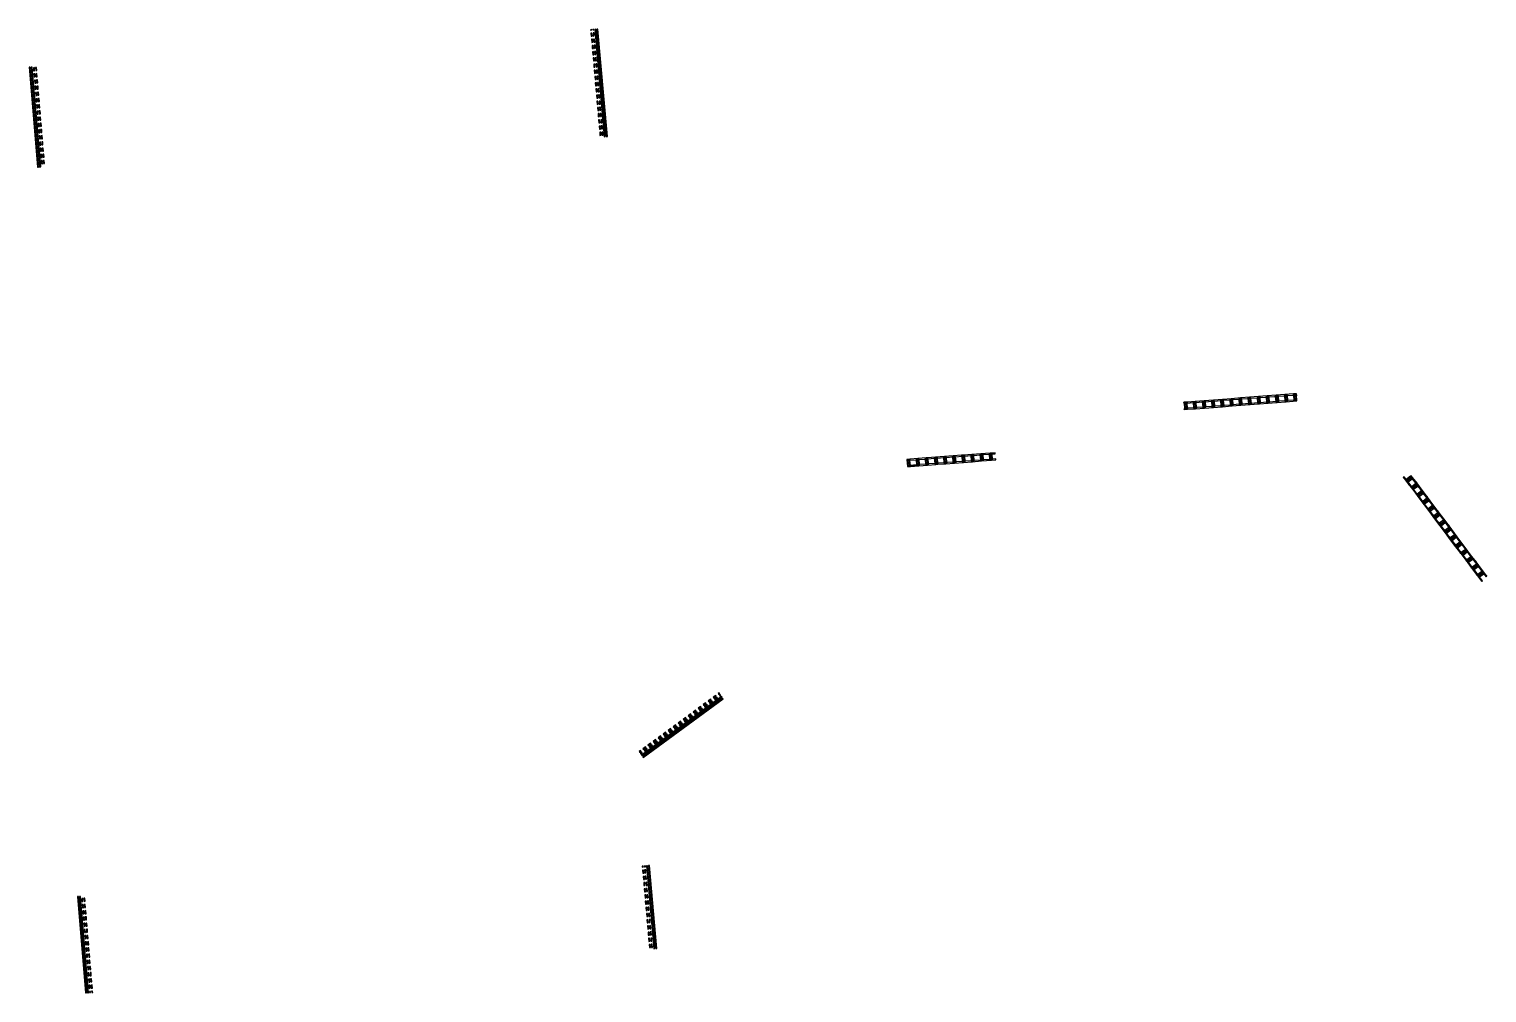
# Model space of a CAD drawing. Extents: x -9041 to 1682, y -8996 to 964.
# Drawn here: x -4997 to -3591, y -4900 to -3971 of the extents above; entities that cross this region are included whole.
import ezdxf

# ---------------------------------------------------------------- set-up
doc = ezdxf.new("R2010")
doc.units = 0

msp = doc.modelspace()

# ---------------------------------------------------------------- linework, layer by layer
at = {"layer": 'mg_to_dxf', "color": 40}
for points in [[(-4455.31, -3971.28), (-4455.29, -3971.57), (-4454.29, -3971.48), (-4454.31, -3971.2)], [(-4453.76, -3977.46), (-4454.03, -3974.47), (-4455.02, -3974.56), (-4454.76, -3977.54)], [(-4453.32, -3971.12), (-4453.29, -3971.39), (-4452.3, -3971.3), (-4452.32, -3971.04)], [(-4452.03, -3974.29), (-4453.03, -3974.38), (-4452.77, -3977.37), (-4451.77, -3977.28)], [(-4442.2, -4074.46), (-4441.2, -4074.38), (-4450.33, -3970.88), (-4451.32, -3970.96)], [(-4448.33, -3970.72), (-4449.33, -3970.8), (-4440.2, -4074.29), (-4439.21, -4074.21)], [(-4453.24, -3983.43), (-4453.5, -3980.44), (-4454.5, -3980.53), (-4454.23, -3983.52)], [(-4452.71, -3989.41), (-4452.97, -3986.42), (-4453.97, -3986.51), (-4453.71, -3989.5)], [(-4453.18, -3995.47), (-4452.18, -3995.39), (-4452.45, -3992.4), (-4453.44, -3992.49)], [(-4451.24, -3983.26), (-4451.51, -3980.27), (-4452.5, -3980.36), (-4452.24, -3983.35)], [(-4451.98, -3986.33), (-4451.71, -3989.32), (-4450.72, -3989.23), (-4450.98, -3986.25)], [(-4451.19, -3995.3), (-4450.19, -3995.21), (-4450.45, -3992.22), (-4451.45, -3992.31)], [(-4452.91, -3998.46), (-4452.65, -4001.45), (-4451.65, -4001.36), (-4451.92, -3998.38)], [(-4451.39, -4004.35), (-4452.39, -4004.44), (-4452.12, -4007.43), (-4451.13, -4007.34)], [(-4450.92, -3998.29), (-4450.66, -4001.28), (-4449.66, -4001.19), (-4449.93, -3998.2)], [(-4450.13, -4007.25), (-4449.13, -4007.16), (-4449.4, -4004.18), (-4450.39, -4004.26)], [(-4988.74, -4104.01), (-4987.74, -4103.89), (-4995.86, -4007.43), (-4996.87, -4007.43)], [(-4993.86, -4007.44), (-4994.86, -4007.43), (-4986.75, -4103.76), (-4985.76, -4103.63)], [(-4992.56, -4010.9), (-4991.56, -4010.82), (-4991.82, -4007.83), (-4992.81, -4007.92)], [(-4992.31, -4013.89), (-4992.06, -4016.88), (-4991.06, -4016.8), (-4991.31, -4013.81)], [(-4990.81, -4019.79), (-4991.81, -4019.87), (-4991.55, -4022.86), (-4990.56, -4022.78)], [(-4989.57, -4010.65), (-4989.82, -4007.66), (-4990.82, -4007.75), (-4990.57, -4010.74)], [(-4989.32, -4013.64), (-4990.32, -4013.73), (-4990.06, -4016.72), (-4989.07, -4016.63)], [(-4988.56, -4022.61), (-4988.82, -4019.62), (-4989.81, -4019.71), (-4989.56, -4022.69)], [(-4451.86, -4010.42), (-4451.6, -4013.41), (-4450.6, -4013.32), (-4450.86, -4010.33)], [(-4451.33, -4016.39), (-4451.07, -4019.38), (-4450.07, -4019.29), (-4450.34, -4016.31)], [(-4449.87, -4010.24), (-4449.6, -4013.23), (-4448.61, -4013.14), (-4448.87, -4010.15)], [(-4449.34, -4016.22), (-4449.08, -4019.21), (-4448.08, -4019.12), (-4448.34, -4016.13)], [(-4990.05, -4028.76), (-4990.31, -4025.77), (-4991.3, -4025.85), (-4991.05, -4028.84)], [(-4989.8, -4031.75), (-4990.8, -4031.83), (-4990.55, -4034.82), (-4989.55, -4034.74)], [(-4988.06, -4028.59), (-4988.31, -4025.6), (-4989.31, -4025.68), (-4989.06, -4028.67)], [(-4988.55, -4034.65), (-4987.56, -4034.57), (-4987.81, -4031.58), (-4988.81, -4031.66)], [(-4450.81, -4022.37), (-4450.54, -4025.36), (-4449.55, -4025.27), (-4449.81, -4022.28)], [(-4450.01, -4031.34), (-4449.02, -4031.25), (-4449.28, -4028.26), (-4450.28, -4028.35)], [(-4449.49, -4037.31), (-4448.49, -4037.22), (-4448.75, -4034.24), (-4449.75, -4034.32)], [(-4448.55, -4025.18), (-4447.55, -4025.09), (-4447.82, -4022.11), (-4448.81, -4022.19)], [(-4447.29, -4028.08), (-4448.29, -4028.17), (-4448.02, -4031.16), (-4447.03, -4031.07)], [(-4446.76, -4034.06), (-4447.76, -4034.15), (-4447.5, -4037.14), (-4446.5, -4037.05)], [(-4989.05, -4040.71), (-4989.3, -4037.73), (-4990.3, -4037.81), (-4990.04, -4040.8)], [(-4988.8, -4043.7), (-4989.79, -4043.79), (-4989.54, -4046.78), (-4988.54, -4046.69)], [(-4988.05, -4040.63), (-4987.05, -4040.55), (-4987.31, -4037.56), (-4988.3, -4037.64)], [(-4986.55, -4046.53), (-4986.8, -4043.54), (-4987.8, -4043.62), (-4987.55, -4046.61)], [(-4449.22, -4040.3), (-4448.96, -4043.29), (-4447.96, -4043.2), (-4448.23, -4040.21)], [(-4448.43, -4049.27), (-4447.44, -4049.18), (-4447.7, -4046.19), (-4448.7, -4046.28)], [(-4447.23, -4040.12), (-4446.97, -4043.11), (-4445.97, -4043.03), (-4446.24, -4040.04)], [(-4446.44, -4049.09), (-4445.44, -4049), (-4445.71, -4046.01), (-4446.7, -4046.1)], [(-4988.04, -4052.67), (-4988.29, -4049.68), (-4989.29, -4049.77), (-4989.04, -4052.76)], [(-4988.53, -4058.74), (-4987.54, -4058.65), (-4987.79, -4055.66), (-4988.79, -4055.75)], [(-4987.03, -4064.63), (-4987.29, -4061.64), (-4988.28, -4061.72), (-4988.03, -4064.71)], [(-4987.04, -4052.59), (-4986.05, -4052.5), (-4986.3, -4049.52), (-4987.3, -4049.6)], [(-4986.79, -4055.58), (-4986.54, -4058.57), (-4985.54, -4058.48), (-4985.8, -4055.49)], [(-4986.04, -4064.55), (-4985.04, -4064.46), (-4985.29, -4061.47), (-4986.29, -4061.56)], [(-4447.91, -4055.24), (-4446.91, -4055.15), (-4447.17, -4052.17), (-4448.17, -4052.25)], [(-4447.38, -4061.22), (-4446.38, -4061.13), (-4446.65, -4058.14), (-4447.64, -4058.23)], [(-4446.18, -4052.08), (-4445.91, -4055.07), (-4444.92, -4054.98), (-4445.18, -4051.99)], [(-4445.39, -4061.04), (-4444.39, -4060.96), (-4444.65, -4057.97), (-4445.65, -4058.06)], [(-4986.53, -4070.61), (-4986.78, -4067.62), (-4987.78, -4067.7), (-4987.53, -4070.69)], [(-4987.28, -4073.68), (-4987.02, -4076.67), (-4986.03, -4076.59), (-4986.28, -4073.6)], [(-4985.53, -4070.53), (-4984.54, -4070.44), (-4984.79, -4067.45), (-4985.79, -4067.54)], [(-4984.03, -4076.42), (-4984.29, -4073.43), (-4985.28, -4073.51), (-4985.03, -4076.5)], [(-4446.85, -4067.2), (-4445.86, -4067.11), (-4446.12, -4064.12), (-4447.12, -4064.21)], [(-4445.33, -4073.09), (-4445.59, -4070.1), (-4446.59, -4070.18), (-4446.32, -4073.17)], [(-4444.13, -4063.94), (-4445.12, -4064.03), (-4444.86, -4067.02), (-4443.86, -4066.93)], [(-4444.6, -4070.01), (-4444.33, -4073), (-4443.34, -4072.91), (-4443.6, -4069.92)], [(-4985.78, -4079.58), (-4986.77, -4079.66), (-4986.52, -4082.65), (-4985.52, -4082.57)], [(-4985.02, -4088.55), (-4985.27, -4085.56), (-4986.27, -4085.64), (-4986.02, -4088.63)], [(-4984.78, -4079.49), (-4984.53, -4082.48), (-4983.53, -4082.4), (-4983.78, -4079.41)], [(-4983.03, -4088.38), (-4983.28, -4085.39), (-4984.28, -4085.47), (-4984.02, -4088.46)], [(-4984.77, -4091.54), (-4985.77, -4091.62), (-4985.51, -4094.61), (-4984.52, -4094.52)], [(-4985.01, -4100.59), (-4984.01, -4100.5), (-4984.27, -4097.51), (-4985.26, -4097.6)], [(-4983.52, -4094.44), (-4982.52, -4094.36), (-4982.78, -4091.37), (-4983.77, -4091.45)], [(-4982.27, -4097.35), (-4983.27, -4097.43), (-4983.02, -4100.42), (-4982.02, -4100.34)], [(-3871.82, -4329.85), (-3880.12, -4330.49), (-3880.04, -4331.48), (-3874.18, -4331.04)], [(-3871.82, -4329.85), (-3874.18, -4331.04), (-3873.18, -4330.96)], [(-3871.82, -4329.85), (-3873.18, -4330.96), (-3872.24, -4330.89)], [(-3872.24, -4330.89), (-3871.24, -4330.81), (-3871.82, -4329.85)], [(-3863.51, -4329.22), (-3871.82, -4329.85), (-3871.24, -4330.81), (-3865.38, -4330.37)], [(-3864.38, -4330.29), (-3863.51, -4329.22), (-3865.38, -4330.37)], [(-3864.38, -4330.29), (-3863.44, -4330.22), (-3863.51, -4329.22)], [(-3854.71, -4328.56), (-3863.51, -4329.22), (-3862.44, -4330.15), (-3856.58, -4329.7)], [(-3863.51, -4329.22), (-3863.44, -4330.22), (-3862.44, -4330.15)], [(-3862.06, -4335.12), (-3862.44, -4330.15), (-3863.44, -4330.22), (-3863.06, -4335.2)], [(-3855.58, -4329.62), (-3854.71, -4328.56), (-3856.58, -4329.7)], [(-3856.58, -4329.7), (-3856.2, -4334.68), (-3855.2, -4334.6), (-3855.58, -4329.62)], [(-3855.58, -4329.62), (-3854.64, -4329.55), (-3854.71, -4328.56)], [(-3845.91, -4327.89), (-3854.71, -4328.56), (-3853.64, -4329.48), (-3847.78, -4329.03)], [(-3854.71, -4328.56), (-3854.64, -4329.55), (-3853.64, -4329.48)], [(-3853.26, -4334.45), (-3853.64, -4329.48), (-3854.64, -4329.55), (-3854.26, -4334.53)], [(-3845.91, -4327.89), (-3847.78, -4329.03), (-3846.78, -4328.96)], [(-3846.4, -4333.93), (-3846.78, -4328.96), (-3847.78, -4329.03), (-3847.4, -4334.01)], [(-3845.91, -4327.89), (-3846.78, -4328.96), (-3845.83, -4328.88)], [(-3837.11, -4327.22), (-3845.91, -4327.89), (-3844.84, -4328.81), (-3838.97, -4328.36)], [(-3845.83, -4328.88), (-3844.84, -4328.81), (-3845.91, -4327.89)], [(-3844.46, -4333.79), (-3844.84, -4328.81), (-3845.83, -4328.88), (-3845.46, -4333.86)], [(-3837.98, -4328.29), (-3837.11, -4327.22), (-3838.97, -4328.36)], [(-3838.97, -4328.36), (-3838.6, -4333.34), (-3837.6, -4333.26), (-3837.98, -4328.29)], [(-3837.98, -4328.29), (-3837.03, -4328.22), (-3837.11, -4327.22)], [(-3828.31, -4326.55), (-3837.11, -4327.22), (-3836.04, -4328.14), (-3830.17, -4327.69)], [(-3837.11, -4327.22), (-3837.03, -4328.22), (-3836.04, -4328.14)], [(-3835.66, -4333.12), (-3836.04, -4328.14), (-3837.03, -4328.22), (-3836.66, -4333.19)], [(-3829.18, -4327.62), (-3828.31, -4326.55), (-3830.17, -4327.69)], [(-3830.17, -4327.69), (-3829.79, -4332.67), (-3828.8, -4332.6), (-3829.18, -4327.62)], [(-3829.18, -4327.62), (-3828.23, -4327.55), (-3828.31, -4326.55)], [(-3819.51, -4325.88), (-3828.31, -4326.55), (-3827.23, -4327.47), (-3821.37, -4327.03)], [(-3828.31, -4326.55), (-3828.23, -4327.55), (-3827.23, -4327.47)], [(-3826.86, -4332.45), (-3827.23, -4327.47), (-3828.23, -4327.55), (-3827.85, -4332.52)], [(-3820.37, -4326.95), (-3819.51, -4325.88), (-3821.37, -4327.03)], [(-3821.37, -4327.03), (-3820.99, -4332), (-3820, -4331.93), (-3820.37, -4326.95)], [(-3820.37, -4326.95), (-3819.43, -4326.88), (-3819.51, -4325.88)], [(-3811.18, -4325.25), (-3819.51, -4325.88), (-3818.43, -4326.8), (-3812.57, -4326.36)], [(-3819.51, -4325.88), (-3819.43, -4326.88), (-3818.43, -4326.8)], [(-3818.05, -4331.78), (-3818.43, -4326.8), (-3819.43, -4326.88), (-3819.05, -4331.86)], [(-3811.57, -4326.28), (-3811.18, -4325.25), (-3812.57, -4326.36)], [(-3811.19, -4331.26), (-3811.57, -4326.28), (-3812.57, -4326.36), (-3812.19, -4331.33)], [(-3811.18, -4325.25), (-3811.57, -4326.28), (-3810.63, -4326.21)], [(-3809.63, -4326.13), (-3803.77, -4325.69), (-3802.85, -4324.61), (-3811.18, -4325.25)], [(-3809.63, -4326.13), (-3811.18, -4325.25), (-3810.63, -4326.21)], [(-3809.63, -4326.13), (-3810.63, -4326.21), (-3810.25, -4331.19), (-3809.25, -4331.11)], [(-3802.85, -4324.61), (-3803.77, -4325.69), (-3802.77, -4325.61)], [(-3802.77, -4325.61), (-3803.77, -4325.69), (-3803.39, -4330.67), (-3802.39, -4330.59)], [(-3800.83, -4325.46), (-3794.97, -4325.02), (-3794.05, -4323.95), (-3802.85, -4324.61)], [(-3801.83, -4325.54), (-3800.83, -4325.46), (-3802.85, -4324.61)], [(-3802.85, -4324.61), (-3802.77, -4325.61), (-3801.83, -4325.54)], [(-3794.59, -4330), (-3800.45, -4330.44), (-3802.32, -4331.59), (-3793.52, -4330.92)], [(-3801.83, -4325.54), (-3801.45, -4330.52), (-3800.45, -4330.44), (-3800.83, -4325.46)], [(-3794.97, -4325.02), (-3793.97, -4324.94), (-3794.05, -4323.95)], [(-3793.59, -4329.92), (-3793.97, -4324.94), (-3794.97, -4325.02), (-3794.59, -4330)], [(-3793.59, -4329.92), (-3794.59, -4330), (-3793.52, -4330.92)], [(-3792.03, -4324.8), (-3786.17, -4324.35), (-3785.74, -4323.32), (-3794.05, -4323.95)], [(-3792.03, -4324.8), (-3794.05, -4323.95), (-3793.03, -4324.87)], [(-3794.05, -4323.95), (-3793.97, -4324.94), (-3793.03, -4324.87)], [(-3792.65, -4329.85), (-3793.59, -4329.92), (-3793.52, -4330.92)], [(-3793.52, -4330.92), (-3784.71, -4330.25), (-3785.79, -4329.33), (-3791.65, -4329.77)], [(-3791.65, -4329.77), (-3792.65, -4329.85), (-3793.52, -4330.92)], [(-3793.03, -4324.87), (-3792.65, -4329.85), (-3791.65, -4329.77), (-3792.03, -4324.8)], [(-3786.17, -4324.35), (-3785.17, -4324.27), (-3785.74, -4323.32)], [(-3784.79, -4329.25), (-3785.17, -4324.27), (-3786.17, -4324.35), (-3785.79, -4329.33)], [(-3785.79, -4329.33), (-3784.71, -4330.25), (-3784.79, -4329.25)], [(-3783.23, -4324.13), (-3777.36, -4323.68), (-3777.44, -4322.68), (-3785.74, -4323.32)], [(-3785.74, -4323.32), (-3785.17, -4324.27), (-3784.22, -4324.2)], [(-3783.23, -4324.13), (-3785.74, -4323.32), (-3784.22, -4324.2)], [(-3783.85, -4329.18), (-3784.79, -4329.25), (-3784.71, -4330.25)], [(-3776.99, -4328.66), (-3782.85, -4329.1), (-3784.71, -4330.25), (-3774.11, -4329.44)], [(-3783.85, -4329.18), (-3784.71, -4330.25), (-3782.85, -4329.1)], [(-3782.85, -4329.1), (-3783.23, -4324.13), (-3784.22, -4324.2), (-3783.85, -4329.18)], [(-3774.6, -4322.47), (-3777.44, -4322.68), (-3776.37, -4323.61), (-3775.42, -4323.53)], [(-3777.44, -4322.68), (-3777.36, -4323.68), (-3776.37, -4323.61)], [(-3777.36, -4323.68), (-3776.99, -4328.66), (-3775.99, -4328.58), (-3776.37, -4323.61)], [(-3775.99, -4328.58), (-3776.99, -4328.66), (-3774.11, -4329.44)], [(-3775.04, -4328.51), (-3775.99, -4328.58), (-3774.11, -4329.44)], [(-3774.51, -4323.46), (-3774.6, -4322.47), (-3775.42, -4323.53)], [(-3775.42, -4323.53), (-3775.04, -4328.51), (-3774.51, -4323.46)], [(-3774.11, -4329.44), (-3774.51, -4323.46), (-3775.04, -4328.51)], [(-3881.12, -4330.56), (-3883.35, -4330.73), (-3882.98, -4331.71), (-3881.99, -4331.63)], [(-3883.35, -4330.73), (-3883.29, -4331.73), (-3882.98, -4331.71)], [(-3882.6, -4336.68), (-3883, -4336.71), (-3882.94, -4337.71)], [(-3881.61, -4336.61), (-3881.99, -4331.63), (-3882.98, -4331.71), (-3882.6, -4336.68)], [(-3881.61, -4336.61), (-3882.6, -4336.68), (-3882.94, -4337.71), (-3879.59, -4337.46)], [(-3881.99, -4331.63), (-3881.04, -4331.56), (-3881.12, -4330.56)], [(-3880.66, -4336.54), (-3881.61, -4336.61), (-3879.59, -4337.46)], [(-3880.04, -4331.48), (-3880.12, -4330.49), (-3881.12, -4330.56), (-3881.04, -4331.56)], [(-3879.67, -4336.46), (-3879.67, -4336.46), (-3880.04, -4331.48), (-3881.04, -4331.56)], [(-3879.67, -4336.46), (-3879.67, -4336.46), (-3881.04, -4331.56), (-3880.66, -4336.54)], [(-3879.67, -4336.46), (-3879.67, -4336.46), (-3880.66, -4336.54), (-3879.59, -4337.46)], [(-3873.8, -4336.01), (-3879.67, -4336.46), (-3879.59, -4337.46), (-3871.79, -4336.86)], [(-3872.81, -4335.94), (-3873.18, -4330.96), (-3874.18, -4331.04), (-3873.8, -4336.01)], [(-3871.79, -4336.86), (-3872.81, -4335.94), (-3873.8, -4336.01)], [(-3871.86, -4335.87), (-3872.81, -4335.94), (-3871.79, -4336.86)], [(-3870.86, -4335.79), (-3871.24, -4330.81), (-3872.24, -4330.89), (-3871.86, -4335.87)], [(-3871.86, -4335.87), (-3871.79, -4336.86), (-3870.86, -4335.79)], [(-3865, -4335.35), (-3870.86, -4335.79), (-3871.79, -4336.86), (-3863.3, -4336.22)], [(-3865.38, -4330.37), (-3865, -4335.35), (-3864, -4335.27), (-3864.38, -4330.29)], [(-3863.3, -4336.22), (-3864, -4335.27), (-3865, -4335.35)], [(-3863.3, -4336.22), (-3863.06, -4335.2), (-3864, -4335.27)], [(-3856.2, -4334.68), (-3862.06, -4335.12), (-3863.3, -4336.22), (-3854.81, -4335.57)], [(-3862.06, -4335.12), (-3863.06, -4335.2), (-3863.3, -4336.22)], [(-3855.2, -4334.6), (-3856.2, -4334.68), (-3854.81, -4335.57)], [(-3854.81, -4335.57), (-3854.26, -4334.53), (-3855.2, -4334.6)], [(-3854.81, -4335.57), (-3846.32, -4334.93), (-3847.4, -4334.01), (-3853.26, -4334.45)], [(-3854.26, -4334.53), (-3854.81, -4335.57), (-3853.26, -4334.45)], [(-3846.32, -4334.93), (-3846.4, -4333.93), (-3847.4, -4334.01)], [(-3845.46, -4333.86), (-3846.4, -4333.93), (-3846.32, -4334.93)], [(-3838.6, -4333.34), (-3844.46, -4333.79), (-3846.32, -4334.93), (-3836.89, -4334.21)], [(-3845.46, -4333.86), (-3846.32, -4334.93), (-3844.46, -4333.79)], [(-3836.89, -4334.21), (-3837.6, -4333.26), (-3838.6, -4333.34)], [(-3836.89, -4334.21), (-3836.66, -4333.19), (-3837.6, -4333.26)], [(-3829.79, -4332.67), (-3835.66, -4333.12), (-3836.89, -4334.21), (-3828.41, -4333.57)], [(-3835.66, -4333.12), (-3836.66, -4333.19), (-3836.89, -4334.21)], [(-3828.8, -4332.6), (-3829.79, -4332.67), (-3828.41, -4333.57)], [(-3828.41, -4333.57), (-3827.85, -4332.52), (-3828.8, -4332.6)], [(-3828.41, -4333.57), (-3819.61, -4332.9), (-3820.99, -4332), (-3826.86, -4332.45)], [(-3827.85, -4332.52), (-3828.41, -4333.57), (-3826.86, -4332.45)], [(-3820, -4331.93), (-3820.99, -4332), (-3819.61, -4332.9)], [(-3819.61, -4332.9), (-3819.05, -4331.86), (-3820, -4331.93)], [(-3819.61, -4332.9), (-3811.12, -4332.26), (-3812.19, -4331.33), (-3818.05, -4331.78)], [(-3819.05, -4331.86), (-3819.61, -4332.9), (-3818.05, -4331.78)], [(-3811.19, -4331.26), (-3812.19, -4331.33), (-3811.12, -4332.25)], [(-3810.17, -4332.18), (-3810.25, -4331.19), (-3811.19, -4331.26)], [(-3811.12, -4332.25), (-3810.17, -4332.18), (-3811.19, -4331.26)], [(-3809.25, -4331.11), (-3810.25, -4331.19), (-3810.17, -4332.18)], [(-3810.17, -4332.18), (-3802.32, -4331.59), (-3803.39, -4330.67), (-3809.25, -4331.11)], [(-3802.32, -4331.59), (-3802.39, -4330.59), (-3803.39, -4330.67)], [(-3802.39, -4330.59), (-3802.32, -4331.59), (-3801.45, -4330.52)], [(-3801.45, -4330.52), (-3802.32, -4331.59), (-3800.45, -4330.44)], [(-4147.39, -4385.56), (-4150.29, -4385.78), (-4149.25, -4386.7), (-4148.31, -4386.63)], [(-4148.87, -4391.68), (-4149.25, -4386.7), (-4150.29, -4385.78), (-4149.83, -4392.76)], [(-4147.31, -4386.56), (-4147.39, -4385.56), (-4148.31, -4386.63)], [(-4139.58, -4384.97), (-4147.39, -4385.56), (-4147.31, -4386.56), (-4141.45, -4386.11)], [(-4141.45, -4386.11), (-4140.45, -4386.03), (-4139.58, -4384.97)], [(-4141.45, -4386.11), (-4141.07, -4391.09), (-4140.07, -4391.01), (-4140.45, -4386.03)], [(-4140.45, -4386.03), (-4139.51, -4385.96), (-4139.58, -4384.97)], [(-4131.73, -4384.37), (-4139.58, -4384.97), (-4138.51, -4385.89), (-4132.65, -4385.44)], [(-4139.58, -4384.97), (-4139.51, -4385.96), (-4138.51, -4385.89)], [(-4139.13, -4390.94), (-4138.13, -4390.86), (-4138.51, -4385.89), (-4139.51, -4385.96)], [(-4131.73, -4384.37), (-4132.65, -4385.44), (-4131.65, -4385.37)], [(-4132.65, -4385.44), (-4132.27, -4390.42), (-4131.27, -4390.34), (-4131.65, -4385.37)], [(-4129.71, -4385.22), (-4130.78, -4384.3), (-4131.73, -4384.37), (-4130.71, -4385.29)], [(-4131.65, -4385.37), (-4130.71, -4385.29), (-4131.73, -4384.37)], [(-4122.46, -4383.67), (-4130.78, -4384.3), (-4129.71, -4385.22), (-4123.85, -4384.77)], [(-4130.71, -4385.29), (-4130.33, -4390.27), (-4129.33, -4390.2), (-4129.71, -4385.22)], [(-4122.85, -4384.7), (-4122.46, -4383.67), (-4123.85, -4384.77)], [(-4122.47, -4389.67), (-4122.85, -4384.7), (-4123.85, -4384.77), (-4123.47, -4389.75)], [(-4122.46, -4383.67), (-4122.85, -4384.7), (-4121.9, -4384.63)], [(-4114.15, -4383.03), (-4122.46, -4383.67), (-4120.91, -4384.55), (-4115.04, -4384.1)], [(-4120.91, -4384.55), (-4122.46, -4383.67), (-4121.9, -4384.63)], [(-4120.91, -4384.55), (-4121.9, -4384.63), (-4121.53, -4389.6), (-4120.53, -4389.53)], [(-4114.05, -4384.03), (-4114.15, -4383.03), (-4115.04, -4384.1)], [(-4113.67, -4389.01), (-4114.05, -4384.03), (-4115.04, -4384.1), (-4114.67, -4389.08)], [(-4105.83, -4382.4), (-4114.15, -4383.03), (-4112.1, -4383.88), (-4106.24, -4383.44)], [(-4114.15, -4383.03), (-4114.05, -4384.03), (-4113.1, -4383.96)], [(-4112.1, -4383.88), (-4114.15, -4383.03), (-4113.1, -4383.96)], [(-4111.73, -4388.86), (-4112.1, -4383.88), (-4113.1, -4383.96), (-4112.72, -4388.93)], [(-4105.24, -4383.36), (-4105.83, -4382.4), (-4106.24, -4383.44)], [(-4105.24, -4383.36), (-4106.24, -4383.44), (-4105.86, -4388.41), (-4104.87, -4388.34)], [(-4103.3, -4383.21), (-4097.44, -4382.77), (-4097.52, -4381.77), (-4105.83, -4382.4)], [(-4105.83, -4382.4), (-4105.24, -4383.36), (-4104.3, -4383.29)], [(-4103.3, -4383.21), (-4105.83, -4382.4), (-4104.3, -4383.29)], [(-4102.93, -4388.19), (-4103.3, -4383.21), (-4104.3, -4383.29), (-4103.92, -4388.27)], [(-4096.44, -4382.69), (-4095.57, -4381.62), (-4097.52, -4381.77)], [(-4097.52, -4381.77), (-4097.44, -4382.77), (-4096.44, -4382.69)], [(-4097.06, -4387.74), (-4096.06, -4387.67), (-4096.44, -4382.69), (-4097.44, -4382.77)], [(-4096.44, -4382.69), (-4095.5, -4382.62), (-4095.57, -4381.62)], [(-4087.25, -4380.99), (-4095.57, -4381.62), (-4094.5, -4382.54), (-4088.64, -4382.1)], [(-4095.5, -4382.62), (-4094.5, -4382.54), (-4095.57, -4381.62)], [(-4094.12, -4387.52), (-4094.5, -4382.54), (-4095.5, -4382.62), (-4095.12, -4387.6)], [(-4088.64, -4382.1), (-4087.64, -4382.02), (-4087.25, -4380.99)], [(-4087.64, -4382.02), (-4088.64, -4382.1), (-4088.26, -4387.08), (-4087.26, -4387)], [(-4087.25, -4380.99), (-4087.64, -4382.02), (-4086.7, -4381.95)], [(-4078.92, -4380.36), (-4087.25, -4380.99), (-4085.7, -4381.88), (-4079.84, -4381.43)], [(-4085.7, -4381.88), (-4087.25, -4380.99), (-4086.7, -4381.95)], [(-4087.19, -4388), (-4078.39, -4387.33), (-4079.46, -4386.41), (-4085.32, -4386.85)], [(-4085.32, -4386.85), (-4085.7, -4381.88), (-4086.7, -4381.95), (-4086.32, -4386.93)], [(-4079.84, -4381.43), (-4078.84, -4381.35), (-4078.92, -4380.36)], [(-4079.46, -4386.41), (-4078.46, -4386.33), (-4078.84, -4381.35), (-4079.84, -4381.43)], [(-4079.46, -4386.41), (-4078.39, -4387.33), (-4078.46, -4386.33)], [(-4076.9, -4381.21), (-4071.04, -4380.76), (-4070.11, -4379.69), (-4078.92, -4380.36)], [(-4078.92, -4380.36), (-4077.9, -4381.28), (-4076.9, -4381.21)], [(-4078.92, -4380.36), (-4078.84, -4381.35), (-4077.9, -4381.28)], [(-4077.52, -4386.26), (-4078.46, -4386.33), (-4078.39, -4387.33)], [(-4070.66, -4385.74), (-4076.52, -4386.18), (-4078.39, -4387.33), (-4068.64, -4386.59)], [(-4076.52, -4386.18), (-4077.52, -4386.26), (-4078.39, -4387.33)], [(-4077.9, -4381.28), (-4077.52, -4386.26), (-4076.52, -4386.18), (-4076.9, -4381.21)], [(-4070.11, -4379.69), (-4071.04, -4380.76), (-4070.04, -4380.69)], [(-4071.04, -4380.76), (-4070.66, -4385.74), (-4069.66, -4385.66), (-4070.04, -4380.69)], [(-4069.66, -4385.66), (-4070.66, -4385.74), (-4068.64, -4386.59)], [(-4068.1, -4380.54), (-4065.01, -4380.3), (-4065.1, -4379.31), (-4070.11, -4379.69)], [(-4070.11, -4379.69), (-4069.09, -4380.61), (-4068.1, -4380.54)], [(-4070.11, -4379.69), (-4070.04, -4380.69), (-4069.09, -4380.61)], [(-4068.64, -4386.59), (-4068.72, -4385.59), (-4069.66, -4385.66)], [(-4067.72, -4385.51), (-4068.1, -4380.54), (-4069.09, -4380.61), (-4068.72, -4385.59)], [(-4068.72, -4385.59), (-4068.64, -4386.59), (-4067.72, -4385.51)], [(-4068.64, -4386.59), (-4064.47, -4386.27), (-4064.56, -4385.27), (-4067.72, -4385.51)], [(-4147.93, -4391.61), (-4148.87, -4391.68), (-4149.83, -4392.76), (-4146.86, -4392.53)], [(-4146.93, -4391.53), (-4147.31, -4386.56), (-4148.31, -4386.63), (-4147.93, -4391.61)], [(-4147.93, -4391.61), (-4146.86, -4392.53), (-4146.93, -4391.53)], [(-4141.07, -4391.09), (-4146.93, -4391.53), (-4146.86, -4392.53)], [(-4140.07, -4391.01), (-4141.07, -4391.09), (-4146.86, -4392.53), (-4138.7, -4391.91)], [(-4138.7, -4391.91), (-4139.13, -4390.94), (-4140.07, -4391.01)], [(-4139.13, -4390.94), (-4138.7, -4391.91), (-4138.13, -4390.86)], [(-4132.27, -4390.42), (-4138.13, -4390.86), (-4138.7, -4391.91), (-4130.55, -4391.29)], [(-4132.27, -4390.42), (-4130.55, -4391.29), (-4131.27, -4390.34)], [(-4130.33, -4390.27), (-4131.27, -4390.34), (-4130.55, -4391.29)], [(-4123.47, -4389.75), (-4129.33, -4390.2), (-4130.55, -4391.29), (-4122.39, -4390.67)], [(-4129.33, -4390.2), (-4130.33, -4390.27), (-4130.55, -4391.29)], [(-4122.47, -4389.67), (-4123.47, -4389.75), (-4122.39, -4390.67)], [(-4122.39, -4390.67), (-4121.53, -4389.6), (-4122.47, -4389.67)], [(-4121.53, -4389.6), (-4122.39, -4390.67), (-4120.45, -4390.52)], [(-4120.45, -4390.52), (-4120.53, -4389.53), (-4121.53, -4389.6)], [(-4114.67, -4389.08), (-4120.53, -4389.53), (-4120.45, -4390.52), (-4113.59, -4390)], [(-4114.67, -4389.08), (-4113.59, -4390), (-4113.67, -4389.01)], [(-4112.72, -4388.93), (-4113.67, -4389.01), (-4113.59, -4390), (-4112.65, -4389.93)], [(-4112.72, -4388.93), (-4112.65, -4389.93), (-4111.73, -4388.86)], [(-4105.86, -4388.41), (-4111.73, -4388.86), (-4112.65, -4389.93), (-4104.79, -4389.33)], [(-4104.79, -4389.33), (-4104.87, -4388.34), (-4105.86, -4388.41)], [(-4103.92, -4388.27), (-4104.87, -4388.34), (-4104.79, -4389.33)], [(-4097.06, -4387.74), (-4102.93, -4388.19), (-4104.79, -4389.33), (-4095.99, -4388.67)], [(-4102.93, -4388.19), (-4103.92, -4388.27), (-4104.79, -4389.33)], [(-4097.06, -4387.74), (-4095.99, -4388.67), (-4096.06, -4387.67)], [(-4095.12, -4387.6), (-4096.06, -4387.67), (-4095.99, -4388.67)], [(-4088.26, -4387.08), (-4094.12, -4387.52), (-4095.99, -4388.67), (-4087.19, -4388)], [(-4095.12, -4387.6), (-4095.99, -4388.67), (-4094.12, -4387.52)], [(-4087.19, -4388), (-4087.26, -4387), (-4088.26, -4387.08)], [(-4086.32, -4386.93), (-4087.26, -4387), (-4087.19, -4388)], [(-4085.32, -4386.85), (-4086.32, -4386.93), (-4087.19, -4388)], [(-3668.63, -4405.11), (-3670.37, -4402.8), (-3671.59, -4402.84)], [(-3668.03, -4405.91), (-3668.63, -4405.11), (-3671.59, -4402.84), (-3666.54, -4409.56)], [(-3668.03, -4405.91), (-3664.04, -4402.91), (-3664.67, -4402.08), (-3668.63, -4405.11)], [(-3666.54, -4409.56), (-3667.46, -4406.66), (-3668.03, -4405.91)], [(-3663.47, -4403.67), (-3667.46, -4406.66), (-3666.86, -4407.46), (-3662.87, -4404.47)], [(-3666.86, -4407.46), (-3667.46, -4406.66), (-3666.54, -4409.56)], [(-3663.33, -4412.17), (-3666.86, -4407.46), (-3666.54, -4409.56)], [(-3662.73, -4412.96), (-3663.33, -4412.17), (-3666.54, -4409.56), (-3661.49, -4416.27)], [(-3664.67, -4402.08), (-3664.04, -4402.91), (-3663.83, -4401.53)], [(-3663.83, -4401.53), (-3664.04, -4402.91), (-3663.47, -4403.67)], [(-3658.62, -4408.46), (-3663.83, -4401.53), (-3663.47, -4403.67), (-3662.87, -4404.47)], [(-3662.73, -4412.96), (-3658.74, -4409.97), (-3659.34, -4409.17), (-3663.33, -4412.17)], [(-3662.87, -4404.47), (-3659.34, -4409.17), (-3658.62, -4408.46)], [(-3661.49, -4416.27), (-3662.16, -4413.72), (-3662.73, -4412.96)], [(-3661.56, -4414.52), (-3657.57, -4411.52), (-3658.17, -4410.72), (-3662.16, -4413.72)], [(-3661.56, -4414.52), (-3662.16, -4413.72), (-3661.49, -4416.27)], [(-3661.49, -4416.27), (-3658.03, -4419.22), (-3661.56, -4414.52)], [(-3658.74, -4409.97), (-3658.62, -4408.46), (-3659.34, -4409.17)], [(-3658.17, -4410.72), (-3658.62, -4408.46), (-3658.74, -4409.97)], [(-3658.62, -4408.46), (-3658.17, -4410.72), (-3657.57, -4411.52), (-3653.42, -4415.39)], [(-3653.42, -4415.39), (-3657.57, -4411.52), (-3654.04, -4416.22)], [(-3656.45, -4422.99), (-3657.43, -4420.02), (-3658.03, -4419.22), (-3661.49, -4416.27)], [(-3654.04, -4416.22), (-3658.03, -4419.22), (-3657.43, -4420.02), (-3653.44, -4417.02)], [(-3656.86, -4420.78), (-3657.43, -4420.02), (-3656.45, -4422.99)], [(-3656.26, -4421.58), (-3652.27, -4418.58), (-3652.87, -4417.78), (-3656.86, -4420.78)], [(-3656.45, -4422.99), (-3656.26, -4421.58), (-3656.86, -4420.78)], [(-3656.45, -4422.99), (-3652.73, -4426.28), (-3656.26, -4421.58)], [(-3651.4, -4429.71), (-3652.13, -4427.08), (-3652.73, -4426.28), (-3656.45, -4422.99)], [(-3654.04, -4416.22), (-3653.44, -4417.02), (-3653.42, -4415.39)], [(-3653.44, -4417.02), (-3652.87, -4417.78), (-3653.42, -4415.39)], [(-3653.42, -4415.39), (-3652.87, -4417.78), (-3652.27, -4418.58), (-3648.21, -4422.31)], [(-3648.74, -4423.28), (-3652.73, -4426.28), (-3652.13, -4427.08), (-3648.14, -4424.08)], [(-3648.21, -4422.31), (-3652.27, -4418.58), (-3648.74, -4423.28)], [(-3652.13, -4427.08), (-3651.4, -4429.71), (-3651.56, -4427.84)], [(-3647.57, -4424.84), (-3651.56, -4427.83), (-3650.96, -4428.63), (-3646.97, -4425.64)], [(-3651.56, -4427.84), (-3651.4, -4429.71), (-3650.96, -4428.63)], [(-3646.35, -4436.42), (-3647.42, -4433.33), (-3650.96, -4428.63), (-3651.4, -4429.71)], [(-3648.74, -4423.28), (-3648.14, -4424.08), (-3648.21, -4422.31)], [(-3648.14, -4424.08), (-3647.57, -4424.84), (-3648.21, -4422.31)], [(-3647.57, -4424.84), (-3646.97, -4425.64), (-3643, -4429.24), (-3648.21, -4422.31)], [(-3646.97, -4425.64), (-3643.43, -4430.34), (-3643, -4429.24)], [(-3643.43, -4430.34), (-3647.42, -4433.33), (-3646.82, -4434.13), (-3642.83, -4431.14)], [(-3646.35, -4436.42), (-3646.82, -4434.13), (-3647.42, -4433.33)], [(-3646.35, -4436.42), (-3646.25, -4434.89), (-3646.82, -4434.13)], [(-3646.25, -4434.89), (-3646.35, -4436.42), (-3645.65, -4435.69)], [(-3646.35, -4436.42), (-3641.31, -4443.14), (-3642.12, -4440.39), (-3645.65, -4435.69)], [(-3645.65, -4435.69), (-3641.66, -4432.69), (-3642.26, -4431.89), (-3646.25, -4434.89)], [(-3643, -4429.24), (-3643.43, -4430.34), (-3642.83, -4431.14)], [(-3643, -4429.24), (-3642.83, -4431.14), (-3642.26, -4431.89)], [(-3637.8, -4436.17), (-3643, -4429.24), (-3642.26, -4431.89), (-3641.66, -4432.69)], [(-3641.52, -4441.19), (-3637.53, -4438.19), (-3638.13, -4437.39), (-3642.12, -4440.39)], [(-3642.12, -4440.39), (-3641.31, -4443.14), (-3641.52, -4441.19)], [(-3641.66, -4432.69), (-3638.13, -4437.39), (-3637.8, -4436.17)], [(-3640.95, -4441.95), (-3641.52, -4441.19), (-3641.31, -4443.14)], [(-3641.31, -4443.14), (-3640.35, -4442.75), (-3640.95, -4441.95)], [(-3636.96, -4438.95), (-3640.95, -4441.95), (-3640.35, -4442.75), (-3636.36, -4439.75)], [(-3638.13, -4437.39), (-3637.53, -4438.19), (-3637.8, -4436.17)], [(-3637.53, -4438.19), (-3636.96, -4438.95), (-3637.8, -4436.17)], [(-3636.96, -4438.95), (-3636.36, -4439.75), (-3632.59, -4443.1), (-3637.8, -4436.17)], [(-3636.36, -4439.75), (-3632.83, -4444.45), (-3632.59, -4443.1)], [(-3641.31, -4443.14), (-3636.26, -4449.86), (-3636.82, -4447.45), (-3640.35, -4442.75)], [(-3636.22, -4448.25), (-3632.23, -4445.25), (-3632.83, -4444.45), (-3636.82, -4447.45)], [(-3636.22, -4448.25), (-3636.82, -4447.45), (-3636.26, -4449.86)], [(-3635.65, -4449), (-3636.22, -4448.25), (-3636.26, -4449.86)], [(-3635.05, -4449.8), (-3635.65, -4449), (-3636.26, -4449.86)], [(-3636.26, -4449.86), (-3631.21, -4456.57), (-3631.52, -4454.51), (-3635.05, -4449.8)], [(-3631.66, -4446.01), (-3635.65, -4449), (-3635.05, -4449.8), (-3631.06, -4446.81)], [(-3632.83, -4444.45), (-3632.23, -4445.25), (-3632.59, -4443.1)], [(-3632.23, -4445.25), (-3631.66, -4446.01), (-3632.59, -4443.1)], [(-3631.66, -4446.01), (-3631.06, -4446.81), (-3627.39, -4450.03), (-3632.59, -4443.1)], [(-3630.92, -4455.3), (-3626.92, -4452.31), (-3627.53, -4451.51), (-3631.52, -4454.51)], [(-3630.92, -4455.3), (-3631.52, -4454.51), (-3631.21, -4456.57)], [(-3631.21, -4456.57), (-3630.35, -4456.06), (-3630.92, -4455.3)], [(-3629.75, -4456.86), (-3630.35, -4456.06), (-3631.21, -4456.57)], [(-3631.21, -4456.57), (-3626.17, -4463.29), (-3626.21, -4461.56), (-3629.75, -4456.86)], [(-3631.06, -4446.81), (-3627.53, -4451.51), (-3627.39, -4450.03)], [(-3630.35, -4456.06), (-3629.75, -4456.86), (-3625.75, -4453.86), (-3626.36, -4453.06)], [(-3627.53, -4451.51), (-3626.92, -4452.31), (-3627.39, -4450.03)], [(-3626.92, -4452.31), (-3626.36, -4453.06), (-3627.39, -4450.03)], [(-3626.36, -4453.06), (-3625.75, -4453.86), (-3622.18, -4456.95), (-3627.39, -4450.03)], [(-3625.75, -4453.86), (-3622.22, -4458.56), (-3622.18, -4456.95)], [(-3625.61, -4462.36), (-3621.62, -4459.36), (-3622.22, -4458.56), (-3626.21, -4461.56)], [(-3626.21, -4461.56), (-3626.17, -4463.29), (-3625.61, -4462.36)], [(-3626.17, -4463.29), (-3625.04, -4463.12), (-3625.61, -4462.36)], [(-3624.44, -4463.92), (-3625.04, -4463.12), (-3626.17, -4463.29)], [(-3620.91, -4468.62), (-3624.44, -4463.92), (-3626.17, -4463.29), (-3621.12, -4470.01)], [(-3621.05, -4460.12), (-3625.04, -4463.12), (-3624.44, -4463.92), (-3620.45, -4460.92)], [(-3622.18, -4456.95), (-3622.22, -4458.56), (-3621.62, -4459.36)], [(-3622.18, -4456.95), (-3621.05, -4460.12), (-3620.43, -4460.94), (-3616.98, -4463.88)], [(-3621.62, -4459.36), (-3621.05, -4460.12), (-3622.18, -4456.95)], [(-3621.12, -4470.01), (-3620.31, -4469.42), (-3620.91, -4468.62)], [(-3621.12, -4470.01), (-3619.74, -4470.18), (-3620.31, -4469.42)], [(-3621.12, -4470.01), (-3616.07, -4476.72), (-3619.14, -4470.97), (-3619.74, -4470.18)], [(-3620.31, -4469.42), (-3616.31, -4466.41), (-3616.91, -4465.61), (-3620.91, -4468.62)], [(-3616.91, -4465.61), (-3616.98, -4463.88), (-3620.43, -4460.94)], [(-3619.14, -4470.97), (-3615.14, -4467.97), (-3615.74, -4467.17), (-3619.74, -4470.18)], [(-3616.98, -4463.88), (-3616.31, -4466.41), (-3615.74, -4467.17)], [(-3611.77, -4470.81), (-3616.98, -4463.88), (-3615.74, -4467.17), (-3615.14, -4467.97)], [(-3616.98, -4463.88), (-3616.91, -4465.61), (-3616.31, -4466.41)], [(-3615.14, -4467.97), (-3611.6, -4472.67), (-3611.77, -4470.81)], [(-3611, -4473.47), (-3610.43, -4474.23), (-3611.77, -4470.81)], [(-3611.77, -4470.81), (-3611.6, -4472.67), (-3611, -4473.47)], [(-3610.43, -4474.23), (-3609.83, -4475.02), (-3606.56, -4477.74), (-3611.77, -4470.81)], [(-3616.07, -4476.72), (-3615.61, -4475.68), (-3619.14, -4470.97)], [(-3615.01, -4476.48), (-3615.61, -4475.68), (-3616.07, -4476.72)], [(-3616.07, -4476.72), (-3614.44, -4477.23), (-3615.01, -4476.48)], [(-3614.44, -4477.23), (-3616.07, -4476.72), (-3611.03, -4483.44), (-3613.84, -4478.03)], [(-3611.6, -4472.67), (-3615.61, -4475.68), (-3615.01, -4476.48), (-3611, -4473.47)], [(-3613.84, -4478.03), (-3609.83, -4475.02), (-3610.43, -4474.23), (-3614.44, -4477.23)], [(-3611.03, -4483.44), (-3610.31, -4482.73), (-3613.84, -4478.03)], [(-3610.31, -4482.73), (-3611.03, -4483.44), (-3609.71, -4483.53)], [(-3609.71, -4483.53), (-3611.03, -4483.44), (-3609.14, -4484.29)], [(-3608.54, -4485.09), (-3609.14, -4484.29), (-3611.03, -4483.44), (-3608.54, -4485.09)], [(-3605.98, -4490.15), (-3605, -4489.79), (-3608.54, -4485.09), (-3611.03, -4483.44)], [(-3606.3, -4479.72), (-3610.31, -4482.73), (-3609.71, -4483.53), (-3605.69, -4480.52)], [(-3609.83, -4475.02), (-3606.3, -4479.72), (-3606.56, -4477.74)], [(-3605.13, -4481.28), (-3609.14, -4484.29), (-3608.54, -4485.09), (-3604.52, -4482.08)], [(-3601.36, -4484.67), (-3601.36, -4484.67), (-3606.56, -4477.74), (-3604.52, -4482.08)], [(-3604.52, -4482.08), (-3604.52, -4482.08), (-3606.56, -4477.74), (-3605.13, -4481.28)], [(-3605.13, -4481.28), (-3605.13, -4481.28), (-3606.56, -4477.74), (-3605.69, -4480.52)], [(-3605.69, -4480.52), (-3606.56, -4477.74), (-3606.3, -4479.72)], [(-3600.99, -4486.77), (-3600.99, -4486.77), (-3601.36, -4484.67), (-3604.52, -4482.08)], [(-3604.52, -4482.08), (-3604.52, -4482.08), (-3604.52, -4482.08), (-3601.36, -4484.67)], [(-3595.72, -4493.77), (-3596.15, -4491.59), (-3601.36, -4484.67), (-3599.22, -4489.13)], [(-3599.22, -4489.13), (-3599.22, -4489.13), (-3601.36, -4484.67), (-3599.82, -4488.33)], [(-3599.82, -4488.33), (-3599.82, -4488.33), (-3601.36, -4484.67), (-3600.39, -4487.57)], [(-3600.39, -4487.57), (-3600.39, -4487.57), (-3601.36, -4484.67), (-3600.99, -4486.77)], [(-3605, -4489.79), (-3605.98, -4490.15), (-3604.4, -4490.59)], [(-3605.98, -4490.15), (-3600.93, -4496.87), (-3599.7, -4496.85), (-3603.23, -4492.14)], [(-3605.98, -4490.15), (-3603.23, -4492.14), (-3603.83, -4491.35)], [(-3603.83, -4491.35), (-3604.4, -4490.59), (-3605.98, -4490.15)], [(-3600.99, -4486.77), (-3605, -4489.79), (-3604.4, -4490.59), (-3600.39, -4487.57)], [(-3599.82, -4488.33), (-3603.83, -4491.35), (-3603.23, -4492.14), (-3599.22, -4489.13)], [(-3599.7, -4496.85), (-3600.93, -4496.87), (-3599.1, -4497.65)], [(-3600.93, -4496.87), (-3595.89, -4503.59), (-3597.93, -4499.2)], [(-3597.93, -4499.2), (-3598.53, -4498.4), (-3600.93, -4496.87)], [(-3600.93, -4496.87), (-3598.53, -4498.4), (-3599.1, -4497.65)], [(-3599.1, -4497.65), (-3595.11, -4494.65), (-3595.71, -4493.85), (-3599.7, -4496.85)], [(-3594.54, -4495.4), (-3598.53, -4498.4), (-3597.93, -4499.2), (-3593.94, -4496.2)], [(-3595.71, -4493.85), (-3595.11, -4494.65), (-3596.15, -4491.59)], [(-3590.95, -4498.52), (-3596.15, -4491.59), (-3595.11, -4494.65), (-3594.54, -4495.4)], [(-3594.54, -4495.4), (-3593.94, -4496.2), (-3590.95, -4498.52)], [(-3593.94, -4496.2), (-3591.68, -4499.21), (-3590.95, -4498.52)], [(-3595.2, -4502.84), (-3597.93, -4499.2), (-3595.89, -4503.59)], [(-4330.8, -4611.88), (-4331.35, -4611.04), (-4332.31, -4611.74), (-4331.72, -4612.55)], [(-4328.62, -4615.24), (-4329.17, -4614.4), (-4406.26, -4671.01), (-4405.7, -4671.84)], [(-4405.14, -4672.67), (-4404.58, -4673.49), (-4327.53, -4616.92), (-4328.08, -4616.08)], [(-4349.24, -4624.17), (-4351.65, -4625.95), (-4351.06, -4626.75), (-4348.64, -4624.98)], [(-4344.4, -4620.62), (-4346.82, -4622.4), (-4346.23, -4623.2), (-4343.81, -4621.43)], [(-4345.63, -4624.01), (-4345.04, -4624.82), (-4342.62, -4623.04), (-4343.22, -4622.23)], [(-4341.39, -4619.65), (-4338.97, -4617.88), (-4339.56, -4617.07), (-4341.98, -4618.85)], [(-4340.21, -4621.26), (-4337.79, -4619.49), (-4338.38, -4618.68), (-4340.8, -4620.46)], [(-4337.15, -4615.29), (-4336.55, -4616.1), (-4334.14, -4614.33), (-4334.73, -4613.52)], [(-4333.54, -4615.13), (-4335.96, -4616.91), (-4335.37, -4617.71), (-4332.95, -4615.94)], [(-4329.71, -4613.56), (-4330.26, -4612.72), (-4331.13, -4613.36), (-4330.53, -4614.16)], [(-4371, -4640.15), (-4370.41, -4640.96), (-4367.99, -4639.18), (-4368.58, -4638.38)], [(-4365.57, -4637.41), (-4363.15, -4635.63), (-4363.75, -4634.83), (-4366.16, -4636.6)], [(-4364.39, -4639.02), (-4361.97, -4637.24), (-4362.56, -4636.44), (-4364.98, -4638.21)], [(-4360.73, -4633.86), (-4358.32, -4632.08), (-4358.91, -4631.28), (-4361.33, -4633.05)], [(-4357.73, -4632.89), (-4360.14, -4634.66), (-4359.55, -4635.47), (-4357.13, -4633.69)], [(-4353.48, -4628.53), (-4354.07, -4627.72), (-4356.49, -4629.5), (-4355.9, -4630.31)], [(-4352.89, -4629.34), (-4355.31, -4631.11), (-4354.71, -4631.92), (-4352.3, -4630.14)], [(-4347.46, -4626.59), (-4348.05, -4625.79), (-4350.47, -4627.56), (-4349.88, -4628.37)], [(-4387.33, -4653.39), (-4387.93, -4652.58), (-4390.34, -4654.36), (-4389.75, -4655.16)], [(-4385.51, -4650.81), (-4384.92, -4651.61), (-4382.5, -4649.84), (-4383.09, -4649.03)], [(-4381.91, -4650.64), (-4384.32, -4652.42), (-4383.73, -4653.22), (-4381.31, -4651.45)], [(-4380.67, -4647.26), (-4380.08, -4648.06), (-4377.66, -4646.29), (-4378.25, -4645.48)], [(-4379.49, -4648.87), (-4378.9, -4649.67), (-4376.48, -4647.9), (-4377.07, -4647.09)], [(-4373.42, -4641.93), (-4375.84, -4643.7), (-4375.24, -4644.51), (-4372.83, -4642.73)], [(-4374.06, -4646.12), (-4371.64, -4644.35), (-4372.23, -4643.54), (-4374.65, -4645.32)], [(-4369.22, -4642.57), (-4366.81, -4640.8), (-4367.4, -4639.99), (-4369.82, -4641.77)], [(-4407.27, -4666.79), (-4408.51, -4667.69), (-4407.95, -4668.52), (-4406.68, -4667.59)], [(-4404.26, -4665.82), (-4401.84, -4664.04), (-4402.44, -4663.24), (-4404.85, -4665.01)], [(-4400.66, -4665.65), (-4401.25, -4664.85), (-4403.67, -4666.62), (-4403.08, -4667.43)], [(-4399.42, -4662.27), (-4397.01, -4660.49), (-4397.6, -4659.68), (-4400.02, -4661.46)], [(-4396.42, -4661.3), (-4398.83, -4663.07), (-4398.24, -4663.88), (-4395.82, -4662.1)], [(-4394.59, -4658.71), (-4392.17, -4656.94), (-4392.76, -4656.13), (-4395.18, -4657.91)], [(-4391.58, -4657.75), (-4394, -4659.52), (-4393.4, -4660.33), (-4390.99, -4658.55)], [(-4389.16, -4655.97), (-4388.57, -4656.78), (-4386.15, -4655), (-4386.74, -4654.19)], [(-4406.82, -4670.18), (-4405.5, -4669.21), (-4406.09, -4668.4), (-4407.38, -4669.35)], [(-4404.57, -4778.17), (-4405.56, -4778.26), (-4405.49, -4779.09), (-4404.49, -4779)], [(-4402.57, -4777.99), (-4403.57, -4778.08), (-4403.5, -4778.92), (-4402.5, -4778.83)], [(-4400.58, -4777.81), (-4401.58, -4777.9), (-4394.53, -4857.86), (-4393.53, -4857.75)], [(-4398.59, -4777.63), (-4399.59, -4777.72), (-4392.54, -4857.64), (-4391.54, -4857.53)], [(-4405.23, -4782.08), (-4404.96, -4785.07), (-4403.97, -4784.98), (-4404.23, -4781.99)], [(-4403.44, -4790.96), (-4403.7, -4787.97), (-4404.7, -4788.06), (-4404.43, -4791.05)], [(-4404.17, -4794.03), (-4403.91, -4797.02), (-4402.91, -4796.93), (-4403.17, -4793.95)], [(-4401.97, -4784.8), (-4402.24, -4781.82), (-4403.23, -4781.9), (-4402.97, -4784.89)], [(-4401.45, -4790.78), (-4401.71, -4787.79), (-4402.71, -4787.88), (-4402.44, -4790.87)], [(-4401.18, -4793.77), (-4402.18, -4793.86), (-4401.92, -4796.85), (-4400.92, -4796.76)], [(-4949.38, -4807.55), (-4950.38, -4807.57), (-4942.56, -4900.44), (-4941.56, -4900.39)], [(-4947.37, -4807.52), (-4948.38, -4807.54), (-4940.56, -4900.33), (-4939.57, -4900.27)], [(-4403.64, -4800.01), (-4403.38, -4803), (-4402.38, -4802.91), (-4402.65, -4799.92)], [(-4401.86, -4808.89), (-4402.12, -4805.9), (-4403.12, -4805.99), (-4402.85, -4808.98)], [(-4401.39, -4802.82), (-4400.39, -4802.74), (-4400.66, -4799.75), (-4401.65, -4799.83)], [(-4401.12, -4805.81), (-4400.86, -4808.8), (-4399.86, -4808.71), (-4400.13, -4805.72)], [(-4945.22, -4809.3), (-4946.21, -4809.38), (-4945.96, -4812.37), (-4944.97, -4812.29)], [(-4945.46, -4818.35), (-4944.46, -4818.27), (-4944.71, -4815.28), (-4945.71, -4815.36)], [(-4945.21, -4821.34), (-4944.96, -4824.33), (-4943.96, -4824.25), (-4944.21, -4821.26)], [(-4943.97, -4812.21), (-4942.97, -4812.12), (-4943.23, -4809.13), (-4944.22, -4809.22)], [(-4943.47, -4818.18), (-4942.47, -4818.1), (-4942.72, -4815.11), (-4943.72, -4815.19)], [(-4941.97, -4824.08), (-4942.22, -4821.09), (-4943.21, -4821.17), (-4942.96, -4824.16)], [(-4402.59, -4811.96), (-4402.33, -4814.95), (-4401.33, -4814.86), (-4401.59, -4811.88)], [(-4402.06, -4817.94), (-4401.8, -4820.93), (-4400.8, -4820.84), (-4401.07, -4817.85)], [(-4400.6, -4811.79), (-4400.33, -4814.78), (-4399.34, -4814.69), (-4399.6, -4811.7)], [(-4399.07, -4817.68), (-4400.07, -4817.77), (-4399.81, -4820.75), (-4398.81, -4820.67)], [(-4944.45, -4830.31), (-4943.46, -4830.23), (-4943.71, -4827.24), (-4944.7, -4827.32)], [(-4943.95, -4836.29), (-4942.95, -4836.2), (-4943.2, -4833.21), (-4944.2, -4833.3)], [(-4941.46, -4830.06), (-4941.71, -4827.07), (-4942.71, -4827.15), (-4942.46, -4830.14)], [(-4941.21, -4833.05), (-4942.21, -4833.13), (-4941.96, -4836.12), (-4940.96, -4836.04)], [(-4400.54, -4823.83), (-4401.54, -4823.92), (-4401.27, -4826.91), (-4400.28, -4826.82)], [(-4400.01, -4829.81), (-4401.01, -4829.89), (-4400.74, -4832.88), (-4399.75, -4832.79)], [(-4399.48, -4835.78), (-4400.48, -4835.87), (-4400.22, -4838.86), (-4399.22, -4838.77)], [(-4399.28, -4826.73), (-4398.28, -4826.64), (-4398.55, -4823.65), (-4399.54, -4823.74)], [(-4398.02, -4829.63), (-4399.02, -4829.72), (-4398.75, -4832.71), (-4397.76, -4832.62)], [(-4398.22, -4838.68), (-4397.23, -4838.6), (-4397.49, -4835.61), (-4398.49, -4835.7)], [(-4943.7, -4839.28), (-4943.45, -4842.27), (-4942.45, -4842.18), (-4942.7, -4839.19)], [(-4942.2, -4845.17), (-4943.19, -4845.26), (-4942.94, -4848.25), (-4941.95, -4848.16)], [(-4941.45, -4842.1), (-4940.46, -4842.02), (-4940.71, -4839.03), (-4941.7, -4839.11)], [(-4939.95, -4847.99), (-4940.2, -4845), (-4941.2, -4845.09), (-4940.95, -4848.08)], [(-4399.95, -4841.85), (-4399.69, -4844.84), (-4398.69, -4844.75), (-4398.96, -4841.76)], [(-4399.16, -4850.81), (-4398.17, -4850.73), (-4398.43, -4847.74), (-4399.43, -4847.82)], [(-4397.96, -4841.67), (-4397.7, -4844.66), (-4396.7, -4844.57), (-4396.97, -4841.58)], [(-4396.44, -4847.56), (-4397.43, -4847.65), (-4397.17, -4850.64), (-4396.17, -4850.55)], [(-4941.69, -4851.15), (-4942.69, -4851.24), (-4942.44, -4854.23), (-4941.44, -4854.14)], [(-4941.94, -4860.2), (-4940.94, -4860.12), (-4941.19, -4857.13), (-4942.19, -4857.21)], [(-4940.44, -4866.1), (-4940.69, -4863.11), (-4941.68, -4863.19), (-4941.43, -4866.18)], [(-4940.45, -4854.06), (-4939.45, -4853.97), (-4939.7, -4850.98), (-4940.7, -4851.07)], [(-4939.2, -4856.96), (-4940.19, -4857.05), (-4939.94, -4860.04), (-4938.95, -4859.95)], [(-4939.69, -4863.03), (-4939.44, -4866.01), (-4938.44, -4865.93), (-4938.69, -4862.94)], [(-4397.64, -4856.7), (-4397.9, -4853.71), (-4398.9, -4853.8), (-4398.64, -4856.79)], [(-4395.91, -4853.54), (-4396.91, -4853.63), (-4396.64, -4856.61), (-4395.65, -4856.53)], [(-4940.93, -4872.16), (-4939.93, -4872.08), (-4940.18, -4869.09), (-4941.18, -4869.17)], [(-4939.43, -4878.06), (-4939.68, -4875.07), (-4940.68, -4875.15), (-4940.43, -4878.14)], [(-4937.94, -4871.91), (-4938.19, -4868.92), (-4939.19, -4869), (-4938.94, -4871.99)], [(-4937.44, -4877.89), (-4937.69, -4874.9), (-4938.68, -4874.98), (-4938.43, -4877.97)], [(-4939.92, -4884.12), (-4938.93, -4884.04), (-4939.18, -4881.05), (-4940.17, -4881.13)], [(-4938.67, -4887.02), (-4939.67, -4887.11), (-4939.42, -4890.1), (-4938.42, -4890.01)], [(-4936.93, -4883.87), (-4937.18, -4880.88), (-4938.18, -4880.96), (-4937.93, -4883.95)], [(-4936.68, -4886.86), (-4937.68, -4886.94), (-4937.43, -4889.93), (-4936.43, -4889.85)], [(-4938.92, -4896.08), (-4937.92, -4895.99), (-4938.17, -4893), (-4939.17, -4893.09)], [(-4937.67, -4898.98), (-4938.66, -4899.07), (-4938.57, -4900.21), (-4937.57, -4900.16)], [(-4936.92, -4895.91), (-4935.93, -4895.83), (-4936.18, -4892.84), (-4937.17, -4892.92)], [(-4935.57, -4900.04), (-4935.67, -4898.81), (-4936.67, -4898.9), (-4936.57, -4900.1)]]:
    msp.add_3dface(points, dxfattribs=at)

doc.saveas('drawing.dxf')
